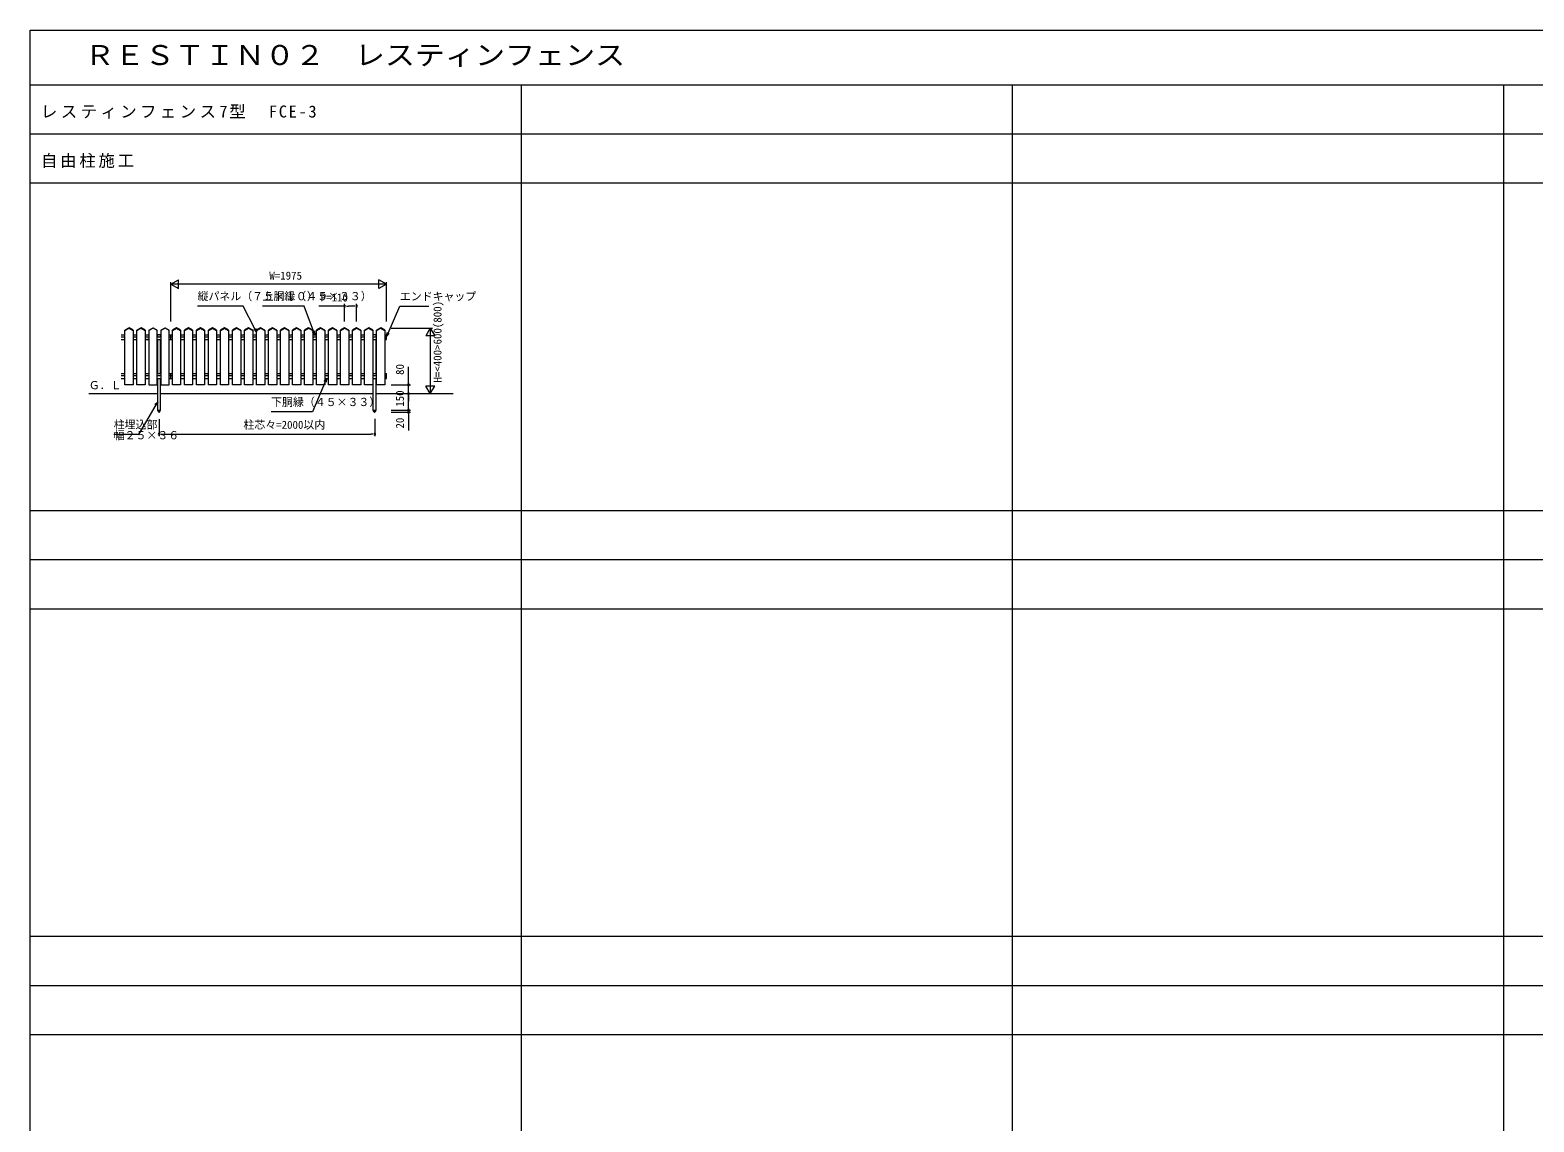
# Model space of a CAD drawing. Units: millimetres, scale not verified. Extents: x -14850 to 12650, y -10500 to 9500.
# Drawn here: x -14850 to -1075, y -500 to 9500 of the extents above; entities that cross this region are included whole.
import ezdxf
from ezdxf.enums import TextEntityAlignment as Align

# ---------------------------------------------------------------- set-up
doc = ezdxf.new("R2010")
doc.units = ezdxf.units.MM
doc.header["$LTSCALE"] = 50
doc.linetypes.add('CHAIN2', pattern=[12, 9, -1, 1, -1])
doc.layers.add('0-0_0', color=7, linetype='Continuous')
for name, color, linetype, lineweight in [('0-1_YKK_F1', 7, 'Continuous', 9), ('0-2_YKK_N1', 2, 'Continuous', 9), ('0-3_YKK_Z1', 7, 'Continuous', 9), ('0-4_YKK_A1', 4, 'Continuous', 9)]:
    doc.layers.add(name, color=color, linetype=linetype, lineweight=lineweight)
doc.styles.add('ＭＳ ゴシック', font='')
doc.styles.get('ＭＳ ゴシック').set_extended_font_data('MS Gothic')

msp = doc.modelspace()

# ---------------------------------------------------------------- linework, layer by layer
at = {"layer": '0-1_YKK_F1'}
for p, q in [((-14850, -10500), (-14850, 9500)), ((-14850, 9500), (12650, 9500)), ((-14850, 9000), (12150, 9000)), ((-10350, -10500), (-10350, 9000)), ((-5850, -10500), (-5850, 9000)), ((-1350, -10500), (-1350, 9000)), ((-14850, 8550), (12150, 8550)), ((-14850, 8100), (12150, 8100)), ((-14850, 5100), (12150, 5100)), ((-14850, 4650), (12150, 4650)), ((-14850, 4200), (12150, 4200)), ((-14850, 1200), (12150, 1200)), ((-14850, 750), (12150, 750)), ((-14850, 300), (12150, 300))]:
    msp.add_line(p, q, dxfattribs=at)
at = {"layer": '0-2_YKK_N1'}
for p, q in [((-13561, 7172.31), (-13491.72, 7212.31)), ((-13561, 6832.37), (-13561, 7192.31)), ((-13561, 7172.31), (-13491.72, 7132.31)), ((-11586, 7172.31), (-13561, 7172.31)), ((-13491.72, 7132.31), (-13491.72, 7212.31)), ((-11655.28, 7132.31), (-11655.28, 7212.31)), ((-11586, 7172.31), (-11655.28, 7212.31)), ((-11586, 7172.31), (-11655.28, 7132.31)), ((-11586, 6831.3), (-11586, 7192.31)), ((-12897.61, 6972.31), (-13315.61, 6972.31)), ((-12791.41, 6763.51), (-12897.61, 6972.31)), ((-12340.56, 6972.31), (-12720.56, 6972.31)), ((-12253.92, 6741.83), (-12340.56, 6972.31)), ((-11968.5, 6972.31), (-12204.82, 6972.31)), ((-11968.5, 6832.31), (-11968.5, 6992.31)), ((-11951.5, 6972.31), (-11934.5, 6972.31)), ((-11892.5, 6972.31), (-11934.5, 6972.31)), ((-11875.5, 6972.31), (-11892.5, 6972.31)), ((-11858.5, 6832.31), (-11858.5, 6992.31)), ((-11570.45, 6725.07), (-11463.05, 6972.31)), ((-11463.05, 6972.31), (-11197.05, 6972.31)), ((-12776, 6733.2), (-12799.53, 6759.38)), ((-12776, 6733.2), (-12791.41, 6763.51)), ((-12783.29, 6767.64), (-12776, 6733.2)), ((-11541, 6770), (-11164, 6770)), ((-11184, 6770), (-11224, 6700.72)), ((-11184, 6770), (-11184, 6170)), ((-12241.96, 6710), (-12262.45, 6738.62)), ((-12241.96, 6710), (-12253.92, 6741.83)), ((-12245.39, 6745.03), (-12241.96, 6710)), ((-11584, 6693.89), (-11578.81, 6728.7)), ((-11584, 6693.89), (-11570.45, 6725.07)), ((-11562.1, 6721.44), (-11584, 6693.89)), ((-11384, 6284), (-11384, 6416.96)), ((-12147.45, 6278.61), (-12262.2, 6002.85)), ((-12155.86, 6282.11), (-12134.39, 6310)), ((-12134.39, 6310), (-12147.45, 6278.61)), ((-12134.39, 6310), (-12139.04, 6275.11)), ((-11541, 6250), (-11364, 6250)), ((-11384, 6267), (-11384, 6284)), ((-11384, 6170), (-11384, 6250)), ((-11384, 6204), (-11384, 6238)), ((-11384, 6187), (-11384, 6204)), ((-11184, 6170), (-11224, 6239.28)), ((-11144, 6239.28), (-11224, 6239.28)), ((-11184, 6170), (-11144, 6239.28)), ((-13698.16, 6066.4), (-13856.05, 5796.4)), ((-13706.02, 6071), (-13681, 6095.76)), ((-13681, 6095.76), (-13698.16, 6066.4)), ((-13681, 6095.76), (-13690.3, 6061.81)), ((-11384, 6020), (-11384, 6170)), ((-11384, 6153), (-11384, 6136)), ((-11384, 6136), (-11384, 6102)), ((-11384, 6054), (-11384, 6088)), ((-13668.5, 5935.31), (-13668.5, 5780)), ((-12262.2, 6002.85), (-12642.2, 6002.85)), ((-11693.5, 5940), (-11693.5, 5780)), ((-11541, 6020), (-11364, 6020)), ((-11541, 6020), (-11364, 6020)), ((-11541, 6000), (-11364, 6000)), ((-11384, 6037), (-11384, 6054)), ((-11384, 6020), (-11384, 6000)), ((-11384, 6003), (-11384, 5986)), ((-11384, 5986), (-11384, 5952)), ((-11384, 5983), (-11384, 5966)), ((-11384, 5966), (-11384, 5833.16)), ((-13856.05, 5796.4), (-14084.04, 5796.4)), ((-13651.5, 5800), (-13634.5, 5800)), ((-13634.5, 5800), (-11727.5, 5800)), ((-11710.5, 5800), (-11727.5, 5800))]:
    msp.add_line(p, q, dxfattribs=at)
msp.add_lwpolyline([(-11184, 6770), (-11144, 6700.72), (-11224, 6700.72)], dxfattribs=at)
for centre, start, end in [((-11968.5, 6972.31), 0, 180), ((-11968.5, 6972.31), 180, 0), ((-11858.5, 6972.31), 0, 180), ((-11858.5, 6972.31), 180, 0), ((-11384, 6250), 90, 270), ((-11384, 6250), 270, 90), ((-11384, 6170), 90, 270), ((-11384, 6170), 90, 270), ((-11384, 6170), 270, 90), ((-11384, 6170), 270, 90), ((-11384, 6020), 90, 270), ((-11384, 6020), 90, 270), ((-11384, 6000), 90, 270), ((-11384, 6020), 270, 90), ((-11384, 6020), 270, 90), ((-11384, 6000), 270, 90), ((-13668.5, 5800), 0, 180), ((-13668.5, 5800), 180, 0), ((-11693.5, 5800), 0, 180), ((-11693.5, 5800), 180, 0)]:
    msp.add_arc(centre, 8.5, start, end, dxfattribs=at)
at = {"layer": '0-3_YKK_Z1'}
for p, q in [((-14312.12, 6170), (-13681, 6170)), ((-13656, 6170), (-11706, 6170)), ((-11681, 6170), (-10975.85, 6170))]:
    msp.add_line(p, q, dxfattribs=at)
at = {"layer": '0-4_YKK_A1'}
for p, q in [((-13943.5, 6772.31), (-13981, 6750.66)), ((-13981, 6748.35), (-13943.5, 6770)), ((-13981, 6250), (-13981, 6750.66)), ((-13906, 6750.66), (-13943.5, 6772.31)), ((-13943.5, 6770), (-13906, 6748.35)), ((-13906, 6750.66), (-13906, 6250)), ((-13833.5, 6772.31), (-13871, 6750.66)), ((-13871, 6748.35), (-13833.5, 6770)), ((-13871, 6250), (-13871, 6750.66)), ((-13796, 6750.66), (-13833.5, 6772.31)), ((-13833.5, 6770), (-13796, 6748.35)), ((-13796, 6750.66), (-13796, 6250)), ((-13761, 6750.66), (-13723.5, 6772.31)), ((-13723.5, 6770), (-13761, 6748.35)), ((-13761, 6750.66), (-13761, 6250)), ((-13723.5, 6772.31), (-13686, 6750.66)), ((-13686, 6748.35), (-13723.5, 6770)), ((-13686, 6250), (-13686, 6750.66)), ((-13651, 6750.66), (-13613.5, 6772.31)), ((-13613.5, 6770), (-13651, 6748.35)), ((-13651, 6750.66), (-13651, 6250)), ((-13613.5, 6772.31), (-13576, 6750.66)), ((-13576, 6748.35), (-13613.5, 6770)), ((-13576, 6250), (-13576, 6750.66)), ((-13508.5, 6772.31), (-13546, 6750.66)), ((-13546, 6748.35), (-13508.5, 6770)), ((-13546, 6250), (-13546, 6750.66)), ((-13471, 6750.66), (-13508.5, 6772.31)), ((-13508.5, 6770), (-13471, 6748.35)), ((-13471, 6750.66), (-13471, 6250)), ((-13398.5, 6772.31), (-13436, 6750.66)), ((-13436, 6748.35), (-13398.5, 6770)), ((-13436, 6250), (-13436, 6750.66)), ((-13361, 6750.66), (-13398.5, 6772.31)), ((-13398.5, 6770), (-13361, 6748.35)), ((-13361, 6750.66), (-13361, 6250)), ((-13288.5, 6772.31), (-13326, 6750.66)), ((-13326, 6748.35), (-13288.5, 6770)), ((-13326, 6250), (-13326, 6750.66)), ((-13251, 6750.66), (-13288.5, 6772.31)), ((-13288.5, 6770), (-13251, 6748.35)), ((-13251, 6750.66), (-13251, 6250)), ((-13178.5, 6772.31), (-13216, 6750.66)), ((-13216, 6748.35), (-13178.5, 6770)), ((-13216, 6250), (-13216, 6750.66)), ((-13141, 6750.66), (-13178.5, 6772.31)), ((-13178.5, 6770), (-13141, 6748.35)), ((-13141, 6750.66), (-13141, 6250)), ((-13068.5, 6772.31), (-13106, 6750.66)), ((-13106, 6748.35), (-13068.5, 6770)), ((-13106, 6250), (-13106, 6750.66)), ((-13031, 6750.66), (-13068.5, 6772.31)), ((-13068.5, 6770), (-13031, 6748.35)), ((-13031, 6750.66), (-13031, 6250)), ((-12958.5, 6772.31), (-12996, 6750.66)), ((-12996, 6748.35), (-12958.5, 6770)), ((-12996, 6250), (-12996, 6750.66)), ((-12921, 6750.66), (-12958.5, 6772.31)), ((-12958.5, 6770), (-12921, 6748.35)), ((-12921, 6750.66), (-12921, 6250)), ((-12848.5, 6772.31), (-12886, 6750.66)), ((-12886, 6748.35), (-12848.5, 6770)), ((-12886, 6250), (-12886, 6750.66)), ((-12811, 6750.66), (-12848.5, 6772.31)), ((-12848.5, 6770), (-12811, 6748.35)), ((-12811, 6750.66), (-12811, 6250)), ((-12738.5, 6772.31), (-12776, 6750.66)), ((-12776, 6748.35), (-12738.5, 6770)), ((-12776, 6250), (-12776, 6750.66)), ((-12701, 6750.66), (-12738.5, 6772.31)), ((-12738.5, 6770), (-12701, 6748.35)), ((-12701, 6750.66), (-12701, 6250)), ((-12628.5, 6772.31), (-12666, 6750.66)), ((-12666, 6748.35), (-12628.5, 6770)), ((-12666, 6250), (-12666, 6750.66)), ((-12591, 6750.66), (-12628.5, 6772.31)), ((-12628.5, 6770), (-12591, 6748.35)), ((-12591, 6750.66), (-12591, 6250)), ((-12518.5, 6772.31), (-12556, 6750.66)), ((-12556, 6748.35), (-12518.5, 6770)), ((-12556, 6250), (-12556, 6750.66)), ((-12481, 6750.66), (-12518.5, 6772.31)), ((-12518.5, 6770), (-12481, 6748.35)), ((-12481, 6750.66), (-12481, 6250)), ((-12408.5, 6772.31), (-12446, 6750.66)), ((-12446, 6748.35), (-12408.5, 6770)), ((-12446, 6250), (-12446, 6750.66)), ((-12371, 6750.66), (-12408.5, 6772.31)), ((-12408.5, 6770), (-12371, 6748.35)), ((-12371, 6750.66), (-12371, 6250)), ((-12298.5, 6772.31), (-12336, 6750.66)), ((-12336, 6748.35), (-12298.5, 6770)), ((-12336, 6250), (-12336, 6750.66)), ((-12261, 6750.66), (-12298.5, 6772.31)), ((-12298.5, 6770), (-12261, 6748.35)), ((-12261, 6750.66), (-12261, 6250)), ((-12188.5, 6772.31), (-12226, 6750.66)), ((-12226, 6748.35), (-12188.5, 6770)), ((-12226, 6250), (-12226, 6750.66)), ((-12151, 6750.66), (-12188.5, 6772.31)), ((-12188.5, 6770), (-12151, 6748.35)), ((-12151, 6750.66), (-12151, 6250)), ((-12078.5, 6772.31), (-12116, 6750.66)), ((-12116, 6748.35), (-12078.5, 6770)), ((-12116, 6250), (-12116, 6750.66)), ((-12041, 6750.66), (-12078.5, 6772.31)), ((-12078.5, 6770), (-12041, 6748.35)), ((-12041, 6750.66), (-12041, 6250)), ((-11968.5, 6772.31), (-12006, 6750.66)), ((-12006, 6748.35), (-11968.5, 6770)), ((-12006, 6250), (-12006, 6750.66)), ((-11931, 6750.66), (-11968.5, 6772.31)), ((-11968.5, 6770), (-11931, 6748.35)), ((-11931, 6750.66), (-11931, 6250)), ((-11858.5, 6772.31), (-11896, 6750.66)), ((-11896, 6748.35), (-11858.5, 6770)), ((-11896, 6250), (-11896, 6750.66)), ((-11821, 6750.66), (-11858.5, 6772.31)), ((-11858.5, 6770), (-11821, 6748.35)), ((-11821, 6750.66), (-11821, 6250)), ((-11748.5, 6772.31), (-11786, 6750.66)), ((-11786, 6748.35), (-11748.5, 6770)), ((-11786, 6250), (-11786, 6750.66)), ((-11711, 6750.66), (-11748.5, 6772.31)), ((-11748.5, 6770), (-11711, 6748.35)), ((-11711, 6750.66), (-11711, 6250)), ((-11638.5, 6772.31), (-11676, 6750.66)), ((-11676, 6748.35), (-11638.5, 6770)), ((-11676, 6250), (-11676, 6750.66)), ((-11601, 6750.66), (-11638.5, 6772.31)), ((-11638.5, 6770), (-11601, 6748.35)), ((-11634.5, 6770), (-11636.12, 6770)), ((-11601, 6750.66), (-11601, 6250)), ((-14016, 6710), (-13981, 6710)), ((-14016, 6690), (-13981, 6690)), ((-14016, 6665), (-13981, 6665)), ((-13906, 6710), (-13871, 6710)), ((-13906, 6690), (-13871, 6690)), ((-13906, 6665), (-13871, 6665)), ((-13796, 6710), (-13761, 6710)), ((-13796, 6690), (-13761, 6690)), ((-13796, 6665), (-13761, 6665)), ((-13782.4, 6710), (-13761, 6710)), ((-13782.4, 6690), (-13761, 6690)), ((-13761, 6665), (-13782.4, 6665)), ((-13686, 6710), (-13681, 6710)), ((-13686, 6690), (-13651, 6690)), ((-13686, 6665), (-13651, 6665)), ((-13681, 6690), (-13681, 6712)), ((-13681, 6712), (-13656, 6712)), ((-13681, 6355), (-13681, 6665)), ((-13656, 6690), (-13656, 6712)), ((-13656, 6710), (-13651, 6710)), ((-13656, 6355), (-13656, 6665)), ((-13576, 6710), (-13546, 6710)), ((-13576, 6690), (-13546, 6690)), ((-13576, 6665), (-13546, 6665)), ((-13573.5, 6690), (-13548.5, 6690)), ((-13561, 6665), (-13561, 6710)), ((-13548.5, 6710), (-13546, 6710)), ((-13471, 6710), (-13436, 6710)), ((-13471, 6690), (-13436, 6690)), ((-13471, 6665), (-13436, 6665)), ((-13361, 6710), (-13326, 6710)), ((-13361, 6690), (-13326, 6690)), ((-13361, 6665), (-13326, 6665)), ((-13251, 6710), (-13216, 6710)), ((-13251, 6690), (-13216, 6690)), ((-13251, 6665), (-13216, 6665)), ((-13141, 6710), (-13106, 6710)), ((-13141, 6690), (-13106, 6690)), ((-13141, 6665), (-13106, 6665)), ((-13031, 6710), (-12996, 6710)), ((-13031, 6690), (-12996, 6690)), ((-13031, 6665), (-12996, 6665)), ((-12921, 6710), (-12886, 6710)), ((-12921, 6690), (-12886, 6690)), ((-12921, 6665), (-12886, 6665)), ((-12811, 6710), (-12776, 6710)), ((-12811, 6690), (-12776, 6690)), ((-12811, 6665), (-12776, 6665)), ((-12701, 6710), (-12666, 6710)), ((-12701, 6690), (-12666, 6690)), ((-12701, 6665), (-12666, 6665)), ((-12591, 6710), (-12556, 6710)), ((-12591, 6690), (-12556, 6690)), ((-12591, 6665), (-12556, 6665)), ((-12481, 6710), (-12446, 6710)), ((-12481, 6690), (-12446, 6690)), ((-12481, 6665), (-12446, 6665)), ((-12371, 6710), (-12336, 6710)), ((-12371, 6690), (-12336, 6690)), ((-12371, 6665), (-12336, 6665)), ((-12261, 6710), (-12226, 6710)), ((-12261, 6690), (-12226, 6690)), ((-12261, 6665), (-12226, 6665)), ((-12151, 6710), (-12116, 6710)), ((-12151, 6690), (-12116, 6690)), ((-12151, 6665), (-12116, 6665)), ((-12041, 6710), (-12006, 6710)), ((-12041, 6690), (-12006, 6690)), ((-12041, 6665), (-12006, 6665)), ((-11931, 6710), (-11896, 6710)), ((-11931, 6690), (-11896, 6690)), ((-11931, 6665), (-11896, 6665)), ((-11821, 6710), (-11786, 6710)), ((-11821, 6690), (-11786, 6690)), ((-11821, 6665), (-11786, 6665)), ((-11711, 6710), (-11706, 6710)), ((-11711, 6690), (-11676, 6690)), ((-11711, 6665), (-11676, 6665)), ((-11706, 6690), (-11706, 6712)), ((-11706, 6712), (-11681, 6712)), ((-11706, 6355), (-11706, 6665)), ((-11681, 6690), (-11681, 6712)), ((-11681, 6710), (-11676, 6710)), ((-11681, 6355), (-11681, 6665)), ((-11601, 6710), (-11584, 6710)), ((-11601, 6710), (-11598.5, 6710)), ((-11601, 6690), (-11586, 6690)), ((-11601, 6665), (-11584, 6665)), ((-11598.5, 6690), (-11586, 6690)), ((-11586, 6665), (-11586, 6710)), ((-11584, 6665), (-11584, 6710)), ((-14016, 6355), (-13981, 6355)), ((-13906, 6355), (-13871, 6355)), ((-13796, 6355), (-13761, 6355)), ((-13782.4, 6355), (-13761, 6355)), ((-13686, 6355), (-13651, 6355)), ((-13576, 6355), (-13546, 6355)), ((-13561, 6310), (-13561, 6355)), ((-13471, 6355), (-13436, 6355)), ((-13361, 6355), (-13326, 6355)), ((-13251, 6355), (-13216, 6355)), ((-13141, 6355), (-13106, 6355)), ((-13031, 6355), (-12996, 6355)), ((-12921, 6355), (-12886, 6355)), ((-12811, 6355), (-12776, 6355)), ((-12701, 6355), (-12666, 6355)), ((-12591, 6355), (-12556, 6355)), ((-12481, 6355), (-12446, 6355)), ((-12371, 6355), (-12336, 6355)), ((-12261, 6355), (-12226, 6355)), ((-12151, 6355), (-12116, 6355)), ((-12041, 6355), (-12006, 6355)), ((-11931, 6355), (-11896, 6355)), ((-11821, 6355), (-11786, 6355)), ((-11711, 6355), (-11676, 6355)), ((-11601, 6355), (-11584, 6355)), ((-11586, 6310), (-11586, 6355)), ((-11584, 6310), (-11584, 6355)), ((-14016, 6335), (-13981, 6335)), ((-14016, 6310), (-13981, 6310)), ((-13906, 6250), (-13981, 6250)), ((-13906, 6335), (-13871, 6335)), ((-13906, 6310), (-13871, 6310)), ((-13796, 6250), (-13871, 6250)), ((-13796, 6335), (-13761, 6335)), ((-13796, 6310), (-13761, 6310)), ((-13782.4, 6335), (-13761, 6335)), ((-13782.4, 6310), (-13761, 6310)), ((-13761, 6250), (-13686, 6250)), ((-13686, 6335), (-13651, 6335)), ((-13686, 6310), (-13651, 6310)), ((-13681, 6170), (-13681, 6310)), ((-13656, 6170), (-13656, 6310)), ((-13651, 6250), (-13576, 6250)), ((-13576, 6335), (-13546, 6335)), ((-13576, 6310), (-13546, 6310)), ((-13471, 6250), (-13546, 6250)), ((-13471, 6335), (-13436, 6335)), ((-13471, 6310), (-13436, 6310)), ((-13361, 6250), (-13436, 6250)), ((-13361, 6335), (-13326, 6335)), ((-13361, 6310), (-13326, 6310)), ((-13251, 6250), (-13326, 6250)), ((-13251, 6335), (-13216, 6335)), ((-13251, 6310), (-13216, 6310)), ((-13141, 6250), (-13216, 6250)), ((-13141, 6335), (-13106, 6335)), ((-13141, 6310), (-13106, 6310)), ((-13031, 6250), (-13106, 6250)), ((-13031, 6335), (-12996, 6335)), ((-13031, 6310), (-12996, 6310)), ((-12921, 6250), (-12996, 6250)), ((-12921, 6335), (-12886, 6335)), ((-12921, 6310), (-12886, 6310)), ((-12811, 6250), (-12886, 6250)), ((-12811, 6335), (-12776, 6335)), ((-12811, 6310), (-12776, 6310)), ((-12701, 6250), (-12776, 6250)), ((-12701, 6335), (-12666, 6335)), ((-12701, 6310), (-12666, 6310)), ((-12591, 6250), (-12666, 6250)), ((-12591, 6335), (-12556, 6335)), ((-12591, 6310), (-12556, 6310)), ((-12481, 6250), (-12556, 6250)), ((-12481, 6335), (-12446, 6335)), ((-12481, 6310), (-12446, 6310)), ((-12371, 6250), (-12446, 6250)), ((-12371, 6335), (-12336, 6335)), ((-12371, 6310), (-12336, 6310)), ((-12261, 6250), (-12336, 6250)), ((-12261, 6335), (-12226, 6335)), ((-12261, 6310), (-12226, 6310)), ((-12151, 6250), (-12226, 6250)), ((-12151, 6335), (-12116, 6335)), ((-12151, 6310), (-12116, 6310)), ((-12041, 6250), (-12116, 6250)), ((-12041, 6335), (-12006, 6335)), ((-12041, 6310), (-12006, 6310)), ((-11931, 6250), (-12006, 6250)), ((-11931, 6335), (-11896, 6335)), ((-11931, 6310), (-11896, 6310)), ((-11821, 6250), (-11896, 6250)), ((-11821, 6335), (-11786, 6335)), ((-11821, 6310), (-11786, 6310)), ((-11711, 6250), (-11786, 6250)), ((-11711, 6335), (-11676, 6335)), ((-11711, 6310), (-11676, 6310)), ((-11706, 6170), (-11706, 6310)), ((-11681, 6170), (-11681, 6310)), ((-11601, 6250), (-11676, 6250)), ((-11601, 6335), (-11586, 6335)), ((-11601, 6310), (-11584, 6310)), ((-13681, 6020), (-13681, 6170)), ((-13656, 6020), (-13656, 6170)), ((-11706, 6020), (-11706, 6170)), ((-11681, 6020), (-11681, 6170)), ((-13681.2, 6020), (-13681.2, 6019)), ((-13672.96, 6002.74), (-13681.2, 6019)), ((-13681, 6020), (-13656, 6020)), ((-13669.65, 6020), (-13669.65, 6000.13)), ((-13667.35, 6020), (-13667.35, 6000.13)), ((-13664.04, 6002.74), (-13655.8, 6019)), ((-13655.8, 6019), (-13655.8, 6020)), ((-11706.2, 6020), (-11706.2, 6019)), ((-11697.96, 6002.74), (-11706.2, 6019)), ((-11706, 6020), (-11681, 6020)), ((-11694.65, 6020), (-11694.65, 6000.13)), ((-11692.35, 6020), (-11692.35, 6000.13)), ((-11689.04, 6002.74), (-11680.8, 6019)), ((-11680.8, 6019), (-11680.8, 6020))]:
    msp.add_line(p, q, dxfattribs=at)
at = {"layer": '0-4_YKK_A1', "linetype": 'CHAIN2'}
for p, q in [((-13668.5, 6000), (-13668.5, 6003.16)), ((-11693.5, 6000), (-11693.5, 6004.01))]:
    msp.add_line(p, q, dxfattribs=at)
at = {"layer": '0-4_YKK_A1'}
for centre in [(-13668.5, 6005), (-11693.5, 6005)]:
    msp.add_arc(centre, 5, 206.87404, 333.12595, dxfattribs=at)

# ---------------------------------------------------------------- texts
at = {"layer": '0-0_0', "color": 3, "style": 'ＭＳ ゴシック', "width": 1.1}
msp.add_text('ＲＥＳＴＩＮ０２\u3000レスティンフェンス', height=183.3, dxfattribs=at).set_placement((-14350, 9125), align=Align.BOTTOM_LEFT)
at = {"layer": '0-0_0', "char_height": 110, "attachment_point": 7, "style": 'ＭＳ ゴシック'}
for s, insert in [('\\T1.21;レスティンフェンス7型\u3000FCE-3', (-14750, 8687.5)), ('\\T1.17;自由柱施工', (-14750, 8237.5))]:
    msp.add_mtext(s, dxfattribs=dict(at, insert=insert))
at = {"layer": '0-2_YKK_N1', "color": 4, "style": 'ＭＳ ゴシック'}
for s, p in [('W=1975', (-12658.46, 7192.31)), ('縦パネル（７５×１０）', (-13315.61, 7003.5)), ('上胴縁（４５×３３）', (-12720.56, 7003.78)), ('P=110', (-12187.97, 6992.31)), ('エンドキャップ', (-11463.05, 7002.37)), ('下胴縁（４５×３３）', (-12642.2, 6034.32)), ('柱埋込部', (-14084.04, 5827.87)), ('柱芯々=2000以内', (-12895.7, 5826.47)), ('幅２５×３６', (-14084.04, 5730.29))]:
    msp.add_text(s, height=73.31, dxfattribs=at).set_placement(p, align=Align.BOTTOM_LEFT)
for s, p in [('H=<400>600(800)', (-11059.4, 6271.49)), ('80', (-11404, 6341.59)), ('150', (-11404, 6050.1)), ('20', (-11404, 5850.46))]:
    msp.add_text(s, height=73.31, rotation=90, dxfattribs=at).set_placement(p, align=Align.BOTTOM_LEFT)
at = {"layer": '0-3_YKK_Z1', "color": 4, "style": 'ＭＳ ゴシック'}
msp.add_text('Ｇ．Ｌ', height=73.31, dxfattribs=at).set_placement((-14312.44, 6188.45), align=Align.BOTTOM_LEFT)

doc.saveas('drawing.dxf')
